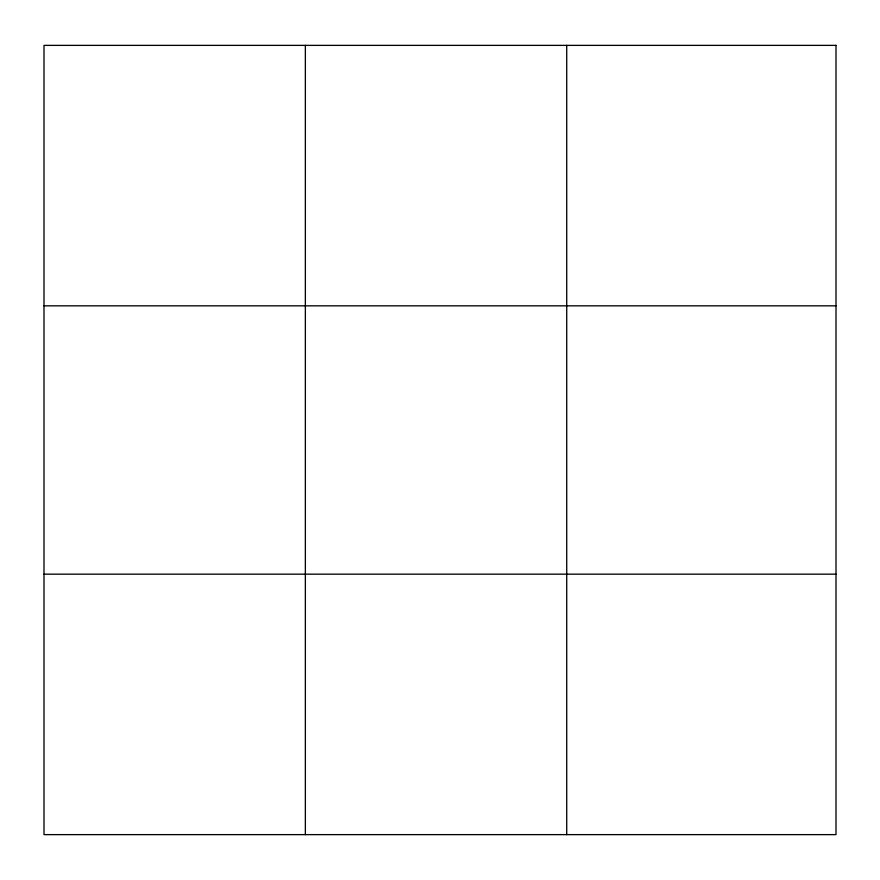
<?xml version="1.0" encoding="UTF-8"?>
<svg xmlns="http://www.w3.org/2000/svg" width="880" height="880" viewBox="0 0 880 880"><rect width="100%" height="100%" fill="white"/><g stroke="black" fill="none" stroke-linecap="round" stroke-linejoin="round"><path stroke-width="1.32" d="M305.36 834.625L305.36 45.375M566.72 834.625L566.72 45.375M44 305.833L836 305.833M44 574.167L836 574.167M836 45.375L836 834.625L44 834.625L44 45.375L836 45.375"/></g></svg>
